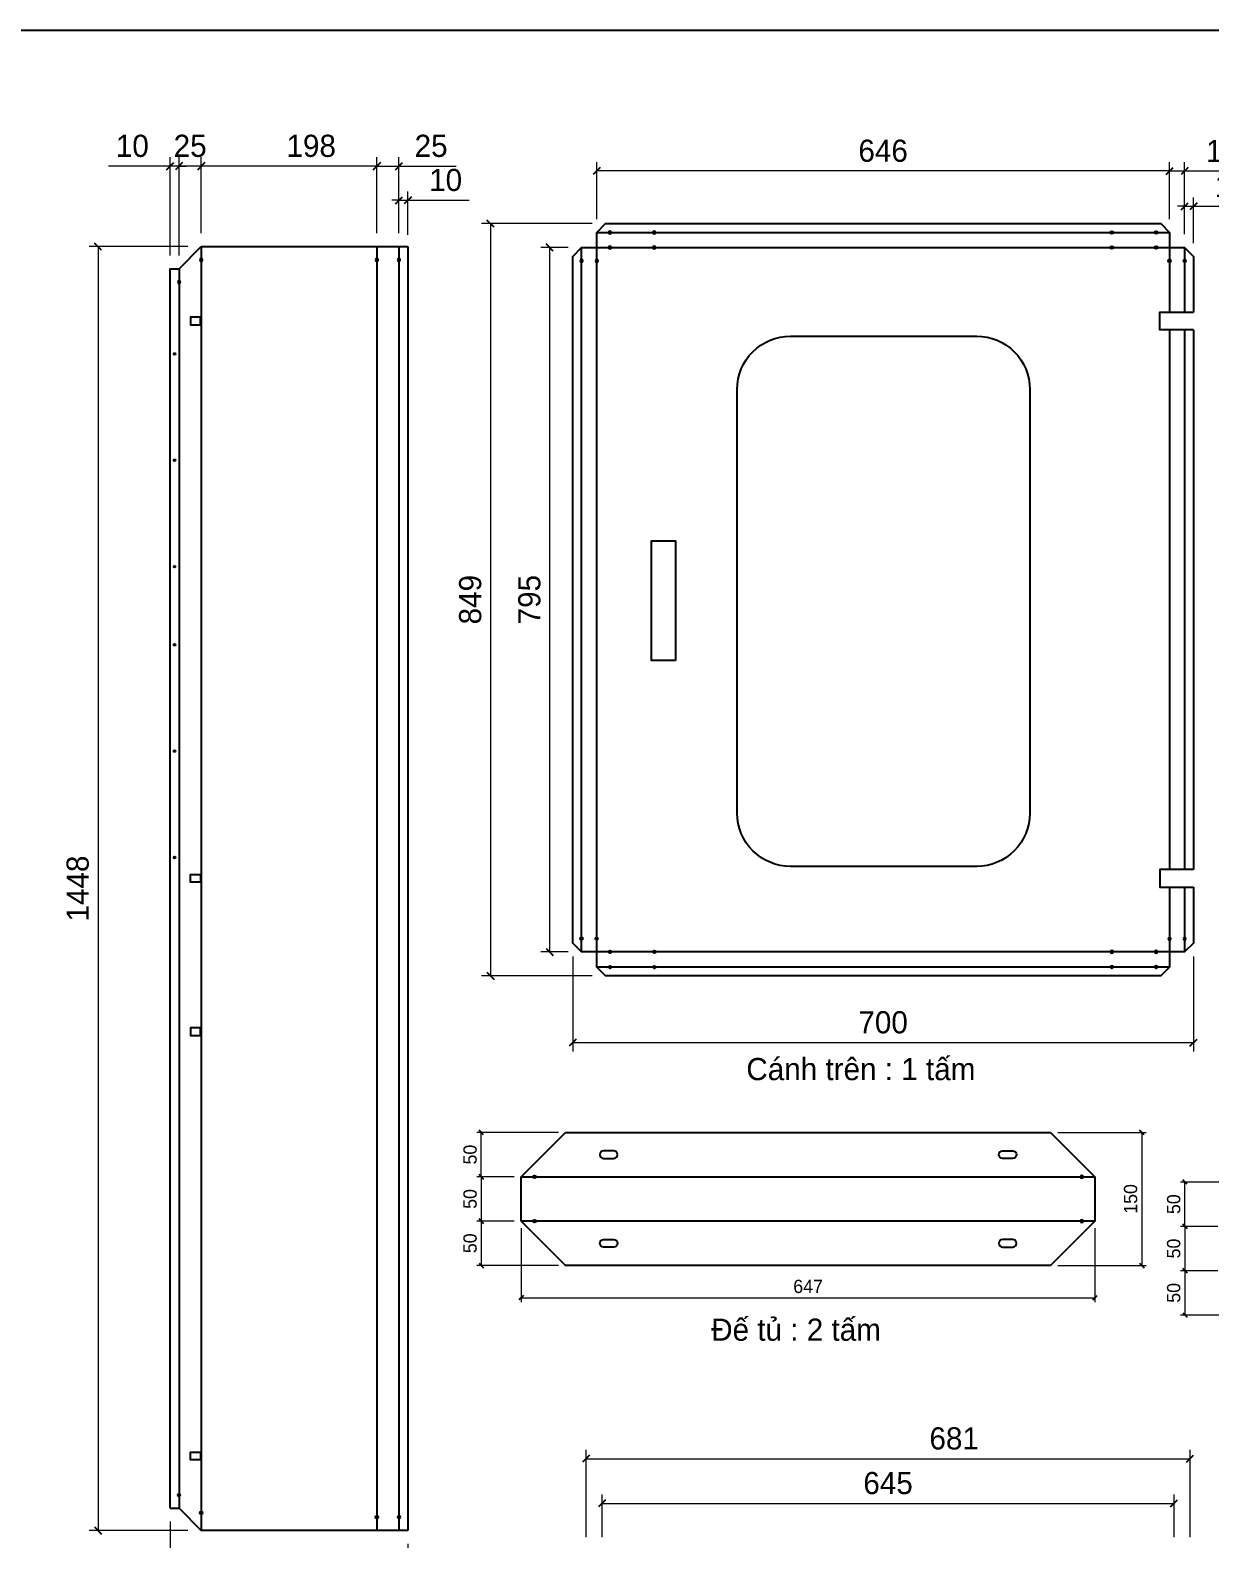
# Model space of a CAD drawing. Header units: millimetres. Extents: x 0 to 4054, y 0 to 2866.
# Drawn here: x 1450 to 2780, y 1165 to 2866 of the extents above; entities that cross this region are included whole.
import ezdxf
from ezdxf.enums import TextEntityAlignment as Align

# ---------------------------------------------------------------- set-up
doc = ezdxf.new("R2010")
doc.units = ezdxf.units.MM
doc.layers.add('CNC', color=7, linetype='Continuous')
doc.layers.add('DIM', color=253, linetype='Continuous')
doc.styles.add('Tahoma (Input Text)', font='tahoma.ttf')
doc.dimstyles.new('Dim-15', dxfattribs={"dimtxt": 15, "dimasz": 5, "dimexe": 5, "dimexo": 8, "dimgap": 5, "dimtad": 1, "dimdec": 0, "dimtxsty": 'Standard', "dimblk": 'OBLIQUE', "dimcen": 10, "dimclrd": 5, "dimclre": 5, "dimclrt": 3, "dimazin": 3, "dimtfac": 1, "dimtdec": 0, "dimtmove": 0, "dimatfit": 3, "dimldrblk": 'OBLIQUE', "dimlwd": 9, "dimlwe": 9})
doc.dimstyles.new('Dim-25', dxfattribs={"dimtxt": 25, "dimasz": 8, "dimexe": 10, "dimexo": 15, "dimgap": 10, "dimtad": 1, "dimdec": 0, "dimtxsty": 'Standard', "dimblk": 'OBLIQUE', "dimcen": 10, "dimclrd": 5, "dimclre": 5, "dimclrt": 3, "dimazin": 3, "dimtfac": 1, "dimtdec": 0, "dimtmove": 0, "dimatfit": 3, "dimldrblk": 'OBLIQUE', "dimlwd": 9, "dimlwe": 9})

# ---------------------------------------------------------------- blocks, each defined once
blk = doc.blocks.new('*D1')
at = {"color": 0, "linetype": 'ByBlock', "lineweight": -2}
for p, q in [((1647.2, 2717.1), (1639.2, 2709.1)), ((1837.2, 2709.1), (1845.2, 2717.1))]:
    blk.add_line(p, q, dxfattribs=at)
at = {"layer": 'Defpoints', "color": 0, "transparency": 16777216}
for p in [(1643.2, 2713.1), (1643.2, 2622.4), (1841.2, 2622.4)]:
    blk.add_point(p, dxfattribs=at)
at = {"layer": 'DIM', "color": 5, "lineweight": 9, "transparency": 16777216}
for p, q in [((1643.2, 2637.4), (1643.2, 2723.1)), ((1841.2, 2637.4), (1841.2, 2723.1)), ((1841.2, 2713.1), (1643.2, 2713.1))]:
    blk.add_line(p, q, dxfattribs=at)
at = {"layer": 'DIM', "color": 3, "transparency": 16777216, "insert": (1767.2, 2735.9), "char_height": 25, "attachment_point": 5}
blk.add_mtext('198', dxfattribs=at)
blk = doc.blocks.new('_Oblique')
at = {"color": 0, "linetype": 'ByBlock', "lineweight": -2}
blk.add_line((-0.5, -0.5), (0.5, 0.5), dxfattribs=at)
blk = doc.blocks.new('*D2')
at = {"color": 0, "linetype": 'ByBlock', "lineweight": -2}
for p, q in [((1622.2, 2717.1), (1614.2, 2709.1)), ((1639.2, 2709.1), (1647.2, 2717.1))]:
    blk.add_line(p, q, dxfattribs=at)
at = {"layer": 'Defpoints', "color": 0, "transparency": 16777216}
for p in [(1618.2, 2713.1), (1643.2, 2622.4), (1618.2, 2597.4)]:
    blk.add_point(p, dxfattribs=at)
at = {"layer": 'DIM', "color": 5, "lineweight": 9, "transparency": 16777216}
for p, q in [((1618.2, 2612.4), (1618.2, 2723.1)), ((1643.2, 2637.4), (1643.2, 2723.1)), ((1643.2, 2713.1), (1618.2, 2713.1))]:
    blk.add_line(p, q, dxfattribs=at)
at = {"layer": 'DIM', "color": 3, "transparency": 16777216, "insert": (1630.7, 2735.9), "char_height": 25, "attachment_point": 5}
blk.add_mtext('25', dxfattribs=at)
blk = doc.blocks.new('*D3')
at = {"color": 0, "linetype": 'ByBlock', "lineweight": -2}
for p, q in [((1604.2, 2709.1), (1612.2, 2717.1)), ((1622.2, 2717.1), (1614.2, 2709.1))]:
    blk.add_line(p, q, dxfattribs=at)
at = {"layer": 'Defpoints', "color": 0, "transparency": 16777216}
for p in [(1608.2, 2713.1), (1608.2, 2597.4), (1618.2, 2597.4)]:
    blk.add_point(p, dxfattribs=at)
at = {"layer": 'DIM', "color": 5, "lineweight": 9, "transparency": 16777216}
for p, q in [((1608.2, 2612.4), (1608.2, 2723.1)), ((1618.2, 2612.4), (1618.2, 2723.1)), ((1608.2, 2713.1), (1538.8, 2713.1)), ((1618.2, 2713.1), (1608.2, 2713.1)), ((1618.2, 2713.1), (1626.2, 2713.1))]:
    blk.add_line(p, q, dxfattribs=at)
at = {"layer": 'DIM', "color": 3, "transparency": 16777216, "insert": (1565.5, 2735.9), "char_height": 25, "attachment_point": 5}
blk.add_mtext('10', dxfattribs=at)
blk = doc.blocks.new('f3daunguoc')
at = {"layer": 'CNC', "color": 2, "lineweight": -3}
blk.add_circle((0, 0), 1.5, dxfattribs=at)
blk = doc.blocks.new('*D4')
at = {"color": 0, "linetype": 'ByBlock', "lineweight": -2}
for p, q in [((1530.8, 2618.4), (1522.8, 2626.4)), ((1522.8, 1178.4), (1530.8, 1170.4))]:
    blk.add_line(p, q, dxfattribs=at)
at = {"layer": 'Defpoints', "color": 0, "transparency": 16777216}
for p in [(1643.2, 2622.4), (1526.8, 1174.4), (1643.2, 1174.4)]:
    blk.add_point(p, dxfattribs=at)
at = {"layer": 'DIM', "color": 5, "lineweight": 9, "transparency": 16777216}
for p, q in [((1628.2, 2622.4), (1516.8, 2622.4)), ((1526.8, 2622.4), (1526.8, 1174.4)), ((1628.2, 1174.4), (1516.8, 1174.4))]:
    blk.add_line(p, q, dxfattribs=at)
at = {"layer": 'DIM', "color": 3, "transparency": 16777216, "insert": (1504, 1898.4), "char_height": 25, "attachment_point": 5, "rotation": 90}
blk.add_mtext('1448', dxfattribs=at)
blk = doc.blocks.new('*D5')
at = {"color": 0, "linetype": 'ByBlock', "lineweight": -2}
for p, q in [((1612.2, 1065.8), (1604.2, 1057.8)), ((1872.2, 1057.8), (1880.2, 1065.8))]:
    blk.add_line(p, q, dxfattribs=at)
at = {"layer": 'Defpoints', "color": 0, "transparency": 16777216}
for p in [(1608.2, 1199.4), (1876.2, 1174.4), (1876.2, 1061.8)]:
    blk.add_point(p, dxfattribs=at)
at = {"layer": 'DIM', "color": 5, "lineweight": 9, "transparency": 16777216}
for p, q in [((1608.2, 1184.4), (1608.2, 1051.8)), ((1876.2, 1159.4), (1876.2, 1051.8)), ((1608.2, 1061.8), (1876.2, 1061.8))]:
    blk.add_line(p, q, dxfattribs=at)
at = {"layer": 'DIM', "color": 3, "transparency": 16777216, "insert": (1742.2, 1084.6), "char_height": 25, "attachment_point": 5}
blk.add_mtext('268', dxfattribs=at)
blk = doc.blocks.new('*D6')
at = {"color": 0, "linetype": 'ByBlock', "lineweight": -2}
for p, q in [((1845.2, 2717.1), (1837.2, 2709.1)), ((1862.2, 2709.1), (1870.2, 2717.1))]:
    blk.add_line(p, q, dxfattribs=at)
at = {"layer": 'Defpoints', "color": 0, "transparency": 16777216}
for p in [(1866.2, 2713.1), (1841.2, 2622.4), (1866.2, 2622.4)]:
    blk.add_point(p, dxfattribs=at)
at = {"layer": 'DIM', "color": 5, "lineweight": 9, "transparency": 16777216}
for p, q in [((1841.2, 2637.4), (1841.2, 2723.1)), ((1866.2, 2637.4), (1866.2, 2723.1)), ((1841.2, 2713.1), (1866.2, 2713.1)), ((1866.2, 2713.1), (1930.6, 2713.1))]:
    blk.add_line(p, q, dxfattribs=at)
at = {"layer": 'DIM', "color": 3, "transparency": 16777216, "insert": (1902.4, 2735.9), "char_height": 25, "attachment_point": 5}
blk.add_mtext('25', dxfattribs=at)
blk = doc.blocks.new('*D36')
at = {"color": 0, "linetype": 'ByBlock', "lineweight": -2}
for p, q in [((2748.1, 2663.9), (2756.1, 2671.9)), ((2766.1, 2671.9), (2758.1, 2663.9))]:
    blk.add_line(p, q, dxfattribs=at)
at = {"layer": 'Defpoints', "color": 0, "transparency": 16777216}
for p in [(2762.1, 2667.9), (2752.1, 2621.4), (2762.1, 2611.4)]:
    blk.add_point(p, dxfattribs=at)
at = {"layer": 'DIM', "color": 5, "lineweight": 9, "transparency": 16777216}
for p, q in [((2752.1, 2636.4), (2752.1, 2677.9)), ((2762.1, 2626.4), (2762.1, 2677.9)), ((2752.1, 2667.9), (2744.1, 2667.9)), ((2752.1, 2667.9), (2762.1, 2667.9)), ((2762.1, 2667.9), (2831.5, 2667.9))]:
    blk.add_line(p, q, dxfattribs=at)
at = {"layer": 'DIM', "color": 3, "transparency": 16777216, "insert": (2804.8, 2690.6), "char_height": 25, "attachment_point": 5}
blk.add_mtext('10', dxfattribs=at)
blk = doc.blocks.new('*D37')
at = {"color": 0, "linetype": 'ByBlock', "lineweight": -2}
for p, q in [((2731.1, 2703.7), (2739.1, 2711.7)), ((2756.1, 2711.7), (2748.1, 2703.7))]:
    blk.add_line(p, q, dxfattribs=at)
at = {"layer": 'Defpoints', "color": 0, "transparency": 16777216}
for p in [(2752.1, 2707.7), (2735.1, 2638.4), (2752.1, 2621.4)]:
    blk.add_point(p, dxfattribs=at)
at = {"layer": 'DIM', "color": 5, "lineweight": 9, "transparency": 16777216}
for p, q in [((2735.1, 2707.7), (2727.1, 2707.7)), ((2735.1, 2653.4), (2735.1, 2717.7)), ((2735.1, 2707.7), (2752.1, 2707.7)), ((2752.1, 2636.4), (2752.1, 2717.7)), ((2752.1, 2707.7), (2821.6, 2707.7))]:
    blk.add_line(p, q, dxfattribs=at)
at = {"layer": 'DIM', "color": 3, "transparency": 16777216, "insert": (2794.8, 2730.2), "char_height": 25, "attachment_point": 5}
blk.add_mtext('17', dxfattribs=at)
blk = doc.blocks.new('*D38')
at = {"color": 0, "linetype": 'ByBlock', "lineweight": -2}
for p, q in [((2093.1, 2711.7), (2085.1, 2703.7)), ((2731.1, 2703.7), (2739.1, 2711.7))]:
    blk.add_line(p, q, dxfattribs=at)
at = {"layer": 'Defpoints', "color": 0, "transparency": 16777216}
for p in [(2089.1, 2707.7), (2089.1, 2638.4), (2735.1, 2638.4)]:
    blk.add_point(p, dxfattribs=at)
at = {"layer": 'DIM', "color": 5, "lineweight": 9, "transparency": 16777216}
for p, q in [((2089.1, 2653.4), (2089.1, 2717.7)), ((2735.1, 2707.7), (2089.1, 2707.7)), ((2735.1, 2653.4), (2735.1, 2717.7))]:
    blk.add_line(p, q, dxfattribs=at)
at = {"layer": 'DIM', "color": 3, "transparency": 16777216, "insert": (2412.1, 2730.4), "char_height": 25, "attachment_point": 5}
blk.add_mtext('646', dxfattribs=at)
blk = doc.blocks.new('*D39')
at = {"color": 0, "linetype": 'ByBlock', "lineweight": -2}
for p, q in [((1973.4, 2644.4), (1965.4, 2652.4)), ((1965.4, 1803.9), (1973.4, 1795.9))]:
    blk.add_line(p, q, dxfattribs=at)
at = {"layer": 'Defpoints', "color": 0, "transparency": 16777216}
for p in [(2099.1, 2648.4), (1969.4, 1799.9), (2099.1, 1799.9)]:
    blk.add_point(p, dxfattribs=at)
at = {"layer": 'DIM', "color": 5, "lineweight": 9, "transparency": 16777216}
for p, q in [((2084.1, 2648.4), (1959.4, 2648.4)), ((1969.4, 2648.4), (1969.4, 1799.9)), ((2084.1, 1799.9), (1959.4, 1799.9))]:
    blk.add_line(p, q, dxfattribs=at)
at = {"layer": 'DIM', "color": 3, "transparency": 16777216, "insert": (1946.6, 2224.2), "char_height": 25, "attachment_point": 5, "rotation": 90}
blk.add_mtext('849', dxfattribs=at)
blk = doc.blocks.new('*D40')
at = {"color": 0, "linetype": 'ByBlock', "lineweight": -2}
for p, q in [((2040.1, 2617.4), (2032.1, 2625.4)), ((2032.1, 1830.9), (2040.1, 1822.9))]:
    blk.add_line(p, q, dxfattribs=at)
at = {"layer": 'Defpoints', "color": 0, "transparency": 16777216}
for p in [(2036.1, 2621.4), (2072.1, 2621.4), (2072.1, 1826.9)]:
    blk.add_point(p, dxfattribs=at)
at = {"layer": 'DIM', "color": 5, "lineweight": 9, "transparency": 16777216}
for p, q in [((2057.1, 2621.4), (2026.1, 2621.4)), ((2036.1, 1826.9), (2036.1, 2621.4)), ((2057.1, 1826.9), (2026.1, 1826.9))]:
    blk.add_line(p, q, dxfattribs=at)
at = {"layer": 'DIM', "color": 3, "transparency": 16777216, "insert": (2013.3, 2224.2), "char_height": 25, "attachment_point": 5, "rotation": 90}
blk.add_mtext('795', dxfattribs=at)
blk = doc.blocks.new('*D41')
at = {"color": 0, "linetype": 'ByBlock', "lineweight": -2}
for p, q in [((2066.1, 1728.7), (2058.1, 1720.7)), ((2758.1, 1720.7), (2766.1, 1728.7))]:
    blk.add_line(p, q, dxfattribs=at)
at = {"layer": 'Defpoints', "color": 0, "transparency": 16777216}
for p in [(2062.1, 1836.9), (2762.1, 1836.9), (2762.1, 1724.7)]:
    blk.add_point(p, dxfattribs=at)
at = {"layer": 'DIM', "color": 5, "lineweight": 9, "transparency": 16777216}
for p, q in [((2062.1, 1821.9), (2062.1, 1714.7)), ((2762.1, 1821.9), (2762.1, 1714.7)), ((2062.1, 1724.7), (2762.1, 1724.7))]:
    blk.add_line(p, q, dxfattribs=at)
at = {"layer": 'DIM', "color": 3, "transparency": 16777216, "insert": (2412.1, 1747.4), "char_height": 25, "attachment_point": 5}
blk.add_mtext('700', dxfattribs=at)
blk = doc.blocks.new('*D42')
at = {"color": 0, "linetype": 'ByBlock', "lineweight": -2}
for p, q in [((2081.2, 1259.3), (2073.2, 1251.3)), ((2754.2, 1251.3), (2762.2, 1259.3))]:
    blk.add_line(p, q, dxfattribs=at)
at = {"layer": 'Defpoints', "color": 0, "transparency": 16777216}
for p in [(2758.2, 1255.3), (2077.2, 1151.7), (2758.2, 1151.7)]:
    blk.add_point(p, dxfattribs=at)
at = {"layer": 'DIM', "color": 5, "lineweight": 9, "transparency": 16777216}
for p, q in [((2077.2, 1166.7), (2077.2, 1265.3)), ((2758.2, 1166.7), (2758.2, 1265.3)), ((2077.2, 1255.3), (2758.2, 1255.3))]:
    blk.add_line(p, q, dxfattribs=at)
at = {"layer": 'DIM', "color": 3, "transparency": 16777216, "insert": (2492.2, 1278.1), "char_height": 25, "attachment_point": 5}
blk.add_mtext('681', dxfattribs=at)
blk = doc.blocks.new('*D47')
at = {"color": 0, "linetype": 'ByBlock', "lineweight": -2}
for p, q in [((2099.2, 1209), (2091.2, 1201)), ((2736.2, 1201), (2744.2, 1209))]:
    blk.add_line(p, q, dxfattribs=at)
at = {"layer": 'Defpoints', "color": 0, "transparency": 16777216}
for p in [(2740.2, 1205), (2095.2, 1151.7), (2740.2, 1151.7)]:
    blk.add_point(p, dxfattribs=at)
at = {"layer": 'DIM', "color": 5, "lineweight": 9, "transparency": 16777216}
for p, q in [((2095.2, 1166.7), (2095.2, 1215)), ((2740.2, 1166.7), (2740.2, 1215)), ((2095.2, 1205), (2740.2, 1205))]:
    blk.add_line(p, q, dxfattribs=at)
at = {"layer": 'DIM', "color": 3, "transparency": 16777216, "insert": (2417.7, 1227.7), "char_height": 25, "attachment_point": 5}
blk.add_mtext('645', dxfattribs=at)
blk = doc.blocks.new('*D48')
at = {"color": 0, "linetype": 'ByBlock', "lineweight": -2}
for p, q in [((2706.3, 1620.8), (2701.3, 1625.8)), ((2701.3, 1475.8), (2706.3, 1470.8))]:
    blk.add_line(p, q, dxfattribs=at)
at = {"layer": 'Defpoints', "color": 0, "transparency": 16777216}
for p in [(2601, 1623.3), (2601, 1473.3), (2703.8, 1473.3)]:
    blk.add_point(p, dxfattribs=at)
at = {"layer": 'DIM', "color": 5, "lineweight": 9, "transparency": 16777216}
for p, q in [((2609, 1623.3), (2708.8, 1623.3)), ((2703.8, 1623.3), (2703.8, 1473.3)), ((2609, 1473.3), (2708.8, 1473.3))]:
    blk.add_line(p, q, dxfattribs=at)
at = {"layer": 'DIM', "color": 3, "transparency": 16777216, "insert": (2691.2, 1548.3), "char_height": 15, "attachment_point": 5, "rotation": 90}
blk.add_mtext('150', dxfattribs=at)
blk = doc.blocks.new('*D49')
at = {"color": 0, "linetype": 'ByBlock', "lineweight": -2}
for p, q in [((2006.5, 1439.4), (2001.5, 1434.4)), ((2648.5, 1434.4), (2653.5, 1439.4))]:
    blk.add_line(p, q, dxfattribs=at)
at = {"layer": 'Defpoints', "color": 0, "transparency": 16777216}
for p in [(2004, 1523.3), (2651, 1523.3), (2651, 1436.9)]:
    blk.add_point(p, dxfattribs=at)
at = {"layer": 'DIM', "color": 5, "lineweight": 9, "transparency": 16777216}
for p, q in [((2004, 1515.3), (2004, 1431.9)), ((2651, 1515.3), (2651, 1431.9)), ((2004, 1436.9), (2651, 1436.9))]:
    blk.add_line(p, q, dxfattribs=at)
at = {"layer": 'DIM', "color": 3, "transparency": 16777216, "insert": (2327.5, 1449.6), "char_height": 15, "attachment_point": 5}
blk.add_mtext('647', dxfattribs=at)
blk = doc.blocks.new('*D50')
at = {"color": 0, "linetype": 'ByBlock', "lineweight": -2}
for p, q in [((1961.5, 1570.8), (1956.5, 1575.8)), ((1956.5, 1525.8), (1961.5, 1520.8))]:
    blk.add_line(p, q, dxfattribs=at)
at = {"layer": 'Defpoints', "color": 0, "transparency": 16777216}
for p in [(2004, 1573.3), (1959, 1523.3), (2004, 1523.3)]:
    blk.add_point(p, dxfattribs=at)
at = {"layer": 'DIM', "color": 5, "lineweight": 9, "transparency": 16777216}
for p, q in [((1996, 1573.3), (1954, 1573.3)), ((1959, 1573.3), (1959, 1523.3)), ((1996, 1523.3), (1954, 1523.3))]:
    blk.add_line(p, q, dxfattribs=at)
at = {"layer": 'DIM', "color": 3, "transparency": 16777216, "insert": (1946.4, 1548.3), "char_height": 15, "attachment_point": 5, "rotation": 90}
blk.add_mtext('50', dxfattribs=at)
blk = doc.blocks.new('*D51')
at = {"color": 0, "linetype": 'ByBlock', "lineweight": -2}
for p, q in [((1961.5, 1620.8), (1956.5, 1625.8)), ((1956.5, 1575.8), (1961.5, 1570.8))]:
    blk.add_line(p, q, dxfattribs=at)
at = {"layer": 'Defpoints', "color": 0, "transparency": 16777216}
for p in [(1959, 1623.3), (2054, 1623.3), (2004, 1573.3)]:
    blk.add_point(p, dxfattribs=at)
at = {"layer": 'DIM', "color": 5, "lineweight": 9, "transparency": 16777216}
for p, q in [((2046, 1623.3), (1954, 1623.3)), ((1959, 1573.3), (1959, 1623.3)), ((1996, 1573.3), (1954, 1573.3))]:
    blk.add_line(p, q, dxfattribs=at)
at = {"layer": 'DIM', "color": 3, "transparency": 16777216, "insert": (1946.4, 1598.3), "char_height": 15, "attachment_point": 5, "rotation": 90}
blk.add_mtext('50', dxfattribs=at)
blk = doc.blocks.new('*D52')
at = {"color": 0, "linetype": 'ByBlock', "lineweight": -2}
for p, q in [((1961.5, 1520.8), (1956.5, 1525.8)), ((1956.5, 1475.8), (1961.5, 1470.8))]:
    blk.add_line(p, q, dxfattribs=at)
at = {"layer": 'Defpoints', "color": 0, "transparency": 16777216}
for p in [(2004, 1523.3), (1959, 1473.3), (2054, 1473.3)]:
    blk.add_point(p, dxfattribs=at)
at = {"layer": 'DIM', "color": 5, "lineweight": 9, "transparency": 16777216}
for p, q in [((1996, 1523.3), (1954, 1523.3)), ((1959, 1523.3), (1959, 1473.3)), ((2046, 1473.3), (1954, 1473.3))]:
    blk.add_line(p, q, dxfattribs=at)
at = {"layer": 'DIM', "color": 3, "transparency": 16777216, "insert": (1946.4, 1498.3), "char_height": 15, "attachment_point": 5, "rotation": 90}
blk.add_mtext('50', dxfattribs=at)
blk = doc.blocks.new('ovan8.5x20')
at = {"layer": 'CNC', "color": 2, "lineweight": -3}
for p, q in [((5.7, 4.2), (-5.8, 4.2)), ((-5.8, -4.2), (5.7, -4.2))]:
    blk.add_line(p, q, dxfattribs=at)
for centre, start, end in [((-5.8, 0), 90, 270), ((5.7, 0), 270, 90)]:
    blk.add_arc(centre, 4.25, start, end, dxfattribs=at)
blk = doc.blocks.new('*D55')
at = {"color": 0, "linetype": 'ByBlock', "lineweight": -2}
for p, q in [((2754.9, 1514.9), (2749.9, 1519.9)), ((2749.9, 1469.9), (2754.9, 1464.9))]:
    blk.add_line(p, q, dxfattribs=at)
at = {"layer": 'Defpoints', "color": 0, "transparency": 16777216}
for p in [(2797.4, 1517.4), (2752.4, 1467.4), (2797.4, 1467.4)]:
    blk.add_point(p, dxfattribs=at)
at = {"layer": 'DIM', "color": 5, "lineweight": 9, "transparency": 16777216}
for p, q in [((2789.4, 1517.4), (2747.4, 1517.4)), ((2752.4, 1517.4), (2752.4, 1467.4)), ((2789.4, 1467.4), (2747.4, 1467.4))]:
    blk.add_line(p, q, dxfattribs=at)
at = {"layer": 'DIM', "color": 3, "transparency": 16777216, "insert": (2739.8, 1492.4), "char_height": 15, "attachment_point": 5, "rotation": 90}
blk.add_mtext('50', dxfattribs=at)
blk = doc.blocks.new('*D56')
at = {"color": 0, "linetype": 'ByBlock', "lineweight": -2}
for p, q in [((2754.9, 1564.9), (2749.9, 1569.9)), ((2749.9, 1519.9), (2754.9, 1514.9))]:
    blk.add_line(p, q, dxfattribs=at)
at = {"layer": 'Defpoints', "color": 0, "transparency": 16777216}
for p in [(2752.4, 1567.4), (2847.4, 1567.4), (2797.4, 1517.4)]:
    blk.add_point(p, dxfattribs=at)
at = {"layer": 'DIM', "color": 5, "lineweight": 9, "transparency": 16777216}
for p, q in [((2839.4, 1567.4), (2747.4, 1567.4)), ((2752.4, 1517.4), (2752.4, 1567.4)), ((2789.4, 1517.4), (2747.4, 1517.4))]:
    blk.add_line(p, q, dxfattribs=at)
at = {"layer": 'DIM', "color": 3, "transparency": 16777216, "insert": (2739.8, 1542.4), "char_height": 15, "attachment_point": 5, "rotation": 90}
blk.add_mtext('50', dxfattribs=at)
blk = doc.blocks.new('*D57')
at = {"color": 0, "linetype": 'ByBlock', "lineweight": -2}
for p, q in [((2754.9, 1464.9), (2749.9, 1469.9)), ((2749.9, 1419.9), (2754.9, 1414.9))]:
    blk.add_line(p, q, dxfattribs=at)
at = {"layer": 'Defpoints', "color": 0, "transparency": 16777216}
for p in [(2797.4, 1467.4), (2752.4, 1417.4), (2847.4, 1417.4)]:
    blk.add_point(p, dxfattribs=at)
at = {"layer": 'DIM', "color": 5, "lineweight": 9, "transparency": 16777216}
for p, q in [((2789.4, 1467.4), (2747.4, 1467.4)), ((2752.4, 1467.4), (2752.4, 1417.4)), ((2839.4, 1417.4), (2747.4, 1417.4))]:
    blk.add_line(p, q, dxfattribs=at)
at = {"layer": 'DIM', "color": 3, "transparency": 16777216, "insert": (2739.8, 1442.4), "char_height": 15, "attachment_point": 5, "rotation": 90}
blk.add_mtext('50', dxfattribs=at)
blk = doc.blocks.new('khungtenAsean2')
at = {"color": 7}
blk.add_lwpolyline([(0, 0), (2970, 0), (2970, -2100), (0, -2100)], close=True, dxfattribs=at)
at = {"color": 1, "style": 'Tahoma (Input Text)', "flags": 8}
for tag, p in [('#03', (506.6, -2019.3)), ('#01', (137.1, -2021.3)), ('#05', (1106.6, -2021.3)), ('#07', (1834.7, -2021.3)), ('#09', (2146.7, -2021.3)), ('#02', (98.5, -2081.3)), ('#04', (486.1, -2081.3)), ('#06', (1065.3, -2081.3)), ('#08', (1817.4, -2081.3)), ('#10', (2146.7, -2081.3))]:
    blk.add_attdef(tag, p, '', height=25, dxfattribs=at)
blk.add_attdef('#11', text='', height=25, dxfattribs=at).set_placement((2915, -2067.3), align=Align.CENTER)
blk = doc.blocks.new('*D78')
at = {"color": 0, "linetype": 'ByBlock', "lineweight": -2}
for p, q in [((1862.2, 2670.6), (1870.2, 2678.6)), ((1880.2, 2678.6), (1872.2, 2670.6))]:
    blk.add_line(p, q, dxfattribs=at)
at = {"layer": 'Defpoints', "color": 0, "transparency": 16777216}
for p in [(1876.2, 2674.6), (1866.2, 2622.4), (1876.2, 2620.8)]:
    blk.add_point(p, dxfattribs=at)
at = {"layer": 'DIM', "color": 5, "lineweight": 9, "transparency": 16777216}
for p, q in [((1866.2, 2674.6), (1858.2, 2674.6)), ((1866.2, 2637.4), (1866.2, 2684.6)), ((1866.2, 2674.6), (1876.2, 2674.6)), ((1876.2, 2635.8), (1876.2, 2684.6)), ((1876.2, 2674.6), (1945.5, 2674.6))]:
    blk.add_line(p, q, dxfattribs=at)
at = {"layer": 'DIM', "color": 3, "transparency": 16777216, "insert": (1918.8, 2697.4), "char_height": 25, "attachment_point": 5}
blk.add_mtext('10', dxfattribs=at)

msp = doc.modelspace()

# ---------------------------------------------------------------- linework, layer by layer
at = {"color": 7}
for p, q in [((1618.2, 2597.4), (1643.2, 2622.4)), ((1643.2, 2622.4), (1643.2, 1174.4)), ((1841.2, 2622.4), (1841.2, 1174.4)), ((1866.2, 2622.4), (1866.2, 1174.4)), ((1876.2, 2622.4), (1876.2, 1174.4)), ((1618.2, 2597.4), (1618.2, 1199.4)), ((2004, 1573.3), (2054, 1623.3)), ((2054, 1623.3), (2601, 1623.3)), ((2601, 1623.3), (2651, 1573.3)), ((2004, 1573.3), (2651, 1573.3)), ((2004, 1523.3), (2004, 1573.3)), ((2651, 1573.3), (2651, 1523.3)), ((2651, 1523.3), (2004, 1523.3)), ((2004, 1523.3), (2054, 1473.3)), ((2651, 1523.3), (2601, 1473.3)), ((2601, 1473.3), (2054, 1473.3)), ((1618.2, 1199.4), (1643.2, 1174.4))]:
    msp.add_line(p, q, dxfattribs=at)
for p, q in [((1643.2, 2622.4), (1876.2, 2622.4)), ((1608.2, 1199.4), (1618.2, 1199.4))]:
    msp.add_line(p, q)
for points in [[(2762.1, 1899.9), (2762.1, 1836.9), (2752.1, 1826.9), (2735.1, 1826.9), (2735.1, 1809.9), (2725.1, 1799.9), (2099.1, 1799.9), (2089.1, 1809.9), (2089.1, 1826.9), (2072.1, 1826.9), (2062.1, 1836.9), (2062.1, 2611.4), (2072.1, 2621.4), (2089.1, 2621.4), (2089.1, 2638.4), (2099.1, 2648.4), (2725.1, 2648.4), (2735.1, 2638.4), (2735.1, 2621.4), (2752.1, 2621.4), (2762.1, 2611.4), (2762.1, 2548.4)], [(2089.1, 2638.4), (2735.1, 2638.4)], [(2072.1, 1826.9), (2072.1, 2621.4)], [(2735.1, 1899.9), (2735.1, 1826.9), (2089.1, 1826.9), (2089.1, 2621.4), (2735.1, 2621.4), (2735.1, 2548.4)], [(2752.1, 2621.4), (2752.1, 2548.4)], [(1608.2, 1199.4), (1608.2, 2597.4), (1618.2, 2597.4)], [(2735.1, 2528.4), (2735.1, 1919.9)], [(2752.1, 2528.4), (2752.1, 1919.9)], [(2762.1, 2528.4), (2762.1, 1919.9)], [(2752.1, 1899.9), (2752.1, 1826.9)], [(2735.1, 1809.9), (2089.1, 1809.9)], [(1876.2, 1174.4), (1643.2, 1174.4)]]:
    msp.add_lwpolyline(points, dxfattribs=at)
at = {"color": 2}
for points in [[(1642.2, 2542.7), (1631.2, 2542.7), (1631.2, 2534.2), (1642.2, 2534.2)], [(2178.1, 2155.7), (2151.1, 2155.7), (2151.1, 2290.7), (2178.1, 2290.7)], [(1642.2, 1905.7), (1631.2, 1905.7), (1631.2, 1914.2), (1642.2, 1914.2)], [(1642.2, 1741.2), (1631.2, 1741.2), (1631.2, 1732.7), (1642.2, 1732.7)], [(1642.2, 1254.2), (1631.2, 1254.2), (1631.2, 1262.7), (1642.2, 1262.7)]]:
    msp.add_lwpolyline(points, close=True, dxfattribs=at)
for points in [[(2762.1, 2528.4), (2724.1, 2528.4), (2724.1, 2548.4), (2762.1, 2548.4)], [(2762.1, 1919.9), (2724.1, 1919.9), (2724.1, 1899.9), (2762.1, 1899.9)]]:
    msp.add_lwpolyline(points, dxfattribs=at)
msp.add_lwpolyline([(2307.6, 2521.4), (2517.6, 2521.4, -0.414214), (2577.6, 2461.4), (2577.6, 1983.4, -0.414214), (2517.6, 1923.4), (2307.6, 1923.4, -0.414214), (2247.6, 1983.4), (2247.6, 2461.4, -0.414214)], format="xyb", close=True, dxfattribs=at)
for centre in [(1613.2, 2501.4), (1613.2, 2381.4), (1613.2, 2261.4), (1613.2, 2173.4), (1613.2, 2053.4), (1613.2, 1933.4)]:
    msp.add_circle(centre, 1, dxfattribs=at)

# ---------------------------------------------------------------- block references
at = {"color": 7, "xscale": 1.364999999805149, "yscale": 1.364999999805149, "zscale": 1.364999999805149}
msp.add_blockref('khungtenAsean2', (0, 2866.5), dxfattribs=at)
at = {"lineweight": -3, "xscale": -1}
for p, rotation in [((2104.1, 2638.4), 180), ((2154.1, 2638.4), 180), ((2104.1, 2621.4), 180), ((2154.1, 2621.4), 180), ((1643.2, 2607.4), 180), ((1841.2, 2607.4), 180), ((1866.2, 2607.4), 180), ((2072.1, 2606.4), 180), ((2089.1, 2606.4), 180), ((1618.2, 2582.4), 180), ((2636, 1573.3), 90), ((2636, 1523.3), 90)]:
    msp.add_blockref('f3daunguoc', p, dxfattribs=dict(at, rotation=rotation))
at = {"lineweight": -3}
for p, rotation in [((2670.1, 2638.4), 180), ((2720.1, 2638.4), 180), ((2670.1, 2621.4), 180), ((2720.1, 2621.4), 180), ((2735.1, 2606.4), 180), ((2752.1, 2606.4), 180), ((2019, 1573.3), 270), ((2019, 1523.3), 270)]:
    msp.add_blockref('f3daunguoc', p, dxfattribs=dict(at, rotation=rotation))
for p in [(2072.1, 1841.9), (2089.1, 1841.9), (2104.1, 1826.9), (2154.1, 1826.9), (2104.1, 1809.9), (2154.1, 1809.9), (1618.2, 1214.4), (1643.2, 1194.4), (1841.2, 1189.4), (1866.2, 1189.4)]:
    msp.add_blockref('f3daunguoc', p, dxfattribs=at)
at = {"lineweight": -3, "xscale": -1}
for p in [(2735.1, 1841.9), (2752.1, 1841.9), (2670.1, 1826.9), (2720.1, 1826.9), (2670.1, 1809.9), (2720.1, 1809.9)]:
    msp.add_blockref('f3daunguoc', p, dxfattribs=at)
at = {"layer": 'CNC', "lineweight": -3, "rotation": 180}
msp.add_blockref('ovan8.5x20', (2102.5, 1598.3), dxfattribs=at)
at = {"layer": 'CNC', "lineweight": -3, "xscale": -1, "rotation": 180}
msp.add_blockref('ovan8.5x20', (2552.5, 1598.3), dxfattribs=at)
at = {"layer": 'CNC', "lineweight": -3, "xscale": -1}
msp.add_blockref('ovan8.5x20', (2102.5, 1498.3), dxfattribs=at)
at = {"layer": 'CNC', "lineweight": -3}
msp.add_blockref('ovan8.5x20', (2552.5, 1498.3), dxfattribs=at)

# ---------------------------------------------------------------- texts
at = {"color": 2, "char_height": 25, "width": 774, "attachment_point": 5}
for s, insert in [('Cánh trên : 1 tấm', (2387, 1694.6)), ('Đế tủ : 2 tấm', (2313.9, 1400.7))]:
    msp.add_mtext(s, dxfattribs=dict(at, insert=insert))

# ---------------------------------------------------------------- dimensions: what is measured, and where the dimension line sits
at = {"layer": 'DIM', "color": 7}
for base, p1, p2, angle, dimstyle, picture, middle in [((1608.2, 2713.1), (1618.2, 2597.4), (1608.2, 2597.4), 180, 'Dim-25', '*D3', (1565.5, 2735.9)), ((1526.8, 1174.4), (1643.2, 2622.4), (1643.2, 1174.4), 90, 'Dim-25', '*D4', (1504, 1898.4)), ((1959, 1623.3), (2004, 1573.3), (2054, 1623.3), 90, 'Dim-15', '*D51', (1946.4, 1598.3)), ((2703.8, 1473.3), (2601, 1623.3), (2601, 1473.3), 90, 'Dim-15', '*D48', (2691.2, 1548.3)), ((1959, 1523.3), (2004, 1573.3), (2004, 1523.3), 90, 'Dim-15', '*D50', (1946.4, 1548.3)), ((2752.4, 1567.4), (2797.4, 1517.4), (2847.4, 1567.4), 90, 'Dim-15', '*D56', (2739.8, 1542.4)), ((1959, 1473.3), (2004, 1523.3), (2054, 1473.3), 90, 'Dim-15', '*D52', (1946.4, 1498.3)), ((2752.4, 1467.4), (2797.4, 1517.4), (2797.4, 1467.4), 90, 'Dim-15', '*D55', (2739.8, 1492.4)), ((2752.4, 1417.4), (2797.4, 1467.4), (2847.4, 1417.4), 90, 'Dim-15', '*D57', (2739.8, 1442.4))]:
    dim = msp.add_linear_dim(base=base, p1=p1, p2=p2, angle=angle, dimstyle=dimstyle, dxfattribs=at)
    dim.commit()
    dim.dimension.update_dxf_attribs({"geometry": picture, "text_midpoint": middle})
for base, p1, p2, picture, middle in [((1618.2, 2713.1), (1643.2, 2622.4), (1618.2, 2597.4), '*D2', (1630.7, 2713.1)), ((1643.2, 2713.1), (1841.2, 2622.4), (1643.2, 2622.4), '*D1', (1767.2, 2713.1))]:
    dim = msp.add_linear_dim(base=base, p1=p1, p2=p2, angle=180, dimstyle='Dim-25', dxfattribs=at)
    dim.commit()
    dim.dimension.update_dxf_attribs({"geometry": picture, "text_midpoint": middle, "dimtype": 160})
at = {"layer": 'DIM'}
for base, p1, p2, picture, middle in [((1866.2, 2713.1), (1841.2, 2622.4), (1866.2, 2622.4), '*D6', (1902.4, 2735.9)), ((2089.1, 2707.7), (2735.1, 2638.4), (2089.1, 2638.4), '*D38', (2412.1, 2730.4)), ((2752.1, 2707.7), (2735.1, 2638.4), (2752.1, 2621.4), '*D37', (2794.8, 2730.2)), ((1876.2, 2674.6), (1866.2, 2622.4), (1876.2, 2620.8), '*D78', (1918.8, 2697.4)), ((2762.1, 2667.9), (2752.1, 2621.4), (2762.1, 2611.4), '*D36', (2804.8, 2690.6)), ((2762.1, 1724.7), (2062.1, 1836.9), (2762.1, 1836.9), '*D41', (2412.1, 1747.4)), ((2740.2, 1205), (2095.2, 1151.7), (2740.2, 1151.7), '*D47', (2417.7, 1227.7))]:
    dim = msp.add_linear_dim(base=base, p1=p1, p2=p2, dimstyle='Dim-25', dxfattribs=at)
    dim.commit()
    dim.dimension.update_dxf_attribs({"geometry": picture, "text_midpoint": middle})
dim = msp.add_linear_dim(base=(1969.4067912, 1799.9080014), p1=(2099.0943699, 2648.4080014), p2=(2099.0943699, 1799.9080014), angle=90, dimstyle='Dim-25', dxfattribs=at)
dim.commit()
dim.dimension.update_dxf_attribs({"geometry": '*D39', "text_midpoint": (1969.4067912, 2224.1580014), "dimtype": 160})
dim = msp.add_linear_dim(base=(2036.1104225, 2621.4080014), p1=(2072.0943699, 1826.9080014), p2=(2072.0943699, 2621.4080014), angle=90, dimstyle='Dim-25', dxfattribs=at)
dim.commit()
dim.dimension.update_dxf_attribs({"geometry": '*D40', "text_midpoint": (2013.3460978, 2224.1580014)})
at = {"layer": 'DIM', "color": 7}
for base, p1, p2, dimstyle, picture, middle in [((2651, 1436.9), (2004, 1523.3), (2651, 1523.3), 'Dim-15', '*D49', (2327.5, 1449.6)), ((1876.2, 1061.8), (1608.2, 1199.4), (1876.2, 1174.4), 'Dim-25', '*D5', (1742.2, 1084.6))]:
    dim = msp.add_linear_dim(base=base, p1=p1, p2=p2, dimstyle=dimstyle, dxfattribs=at)
    dim.commit()
    dim.dimension.update_dxf_attribs({"geometry": picture, "text_midpoint": middle})
dim = msp.add_linear_dim(base=(2758.2, 1255.3), p1=(2077.2, 1151.7), p2=(2758.2, 1151.7), dimstyle='Dim-25', dxfattribs=at)
dim.commit()
dim.dimension.update_dxf_attribs({"geometry": '*D42', "text_midpoint": (2492.2, 1255.3), "dimtype": 160})

doc.saveas('drawing.dxf')
